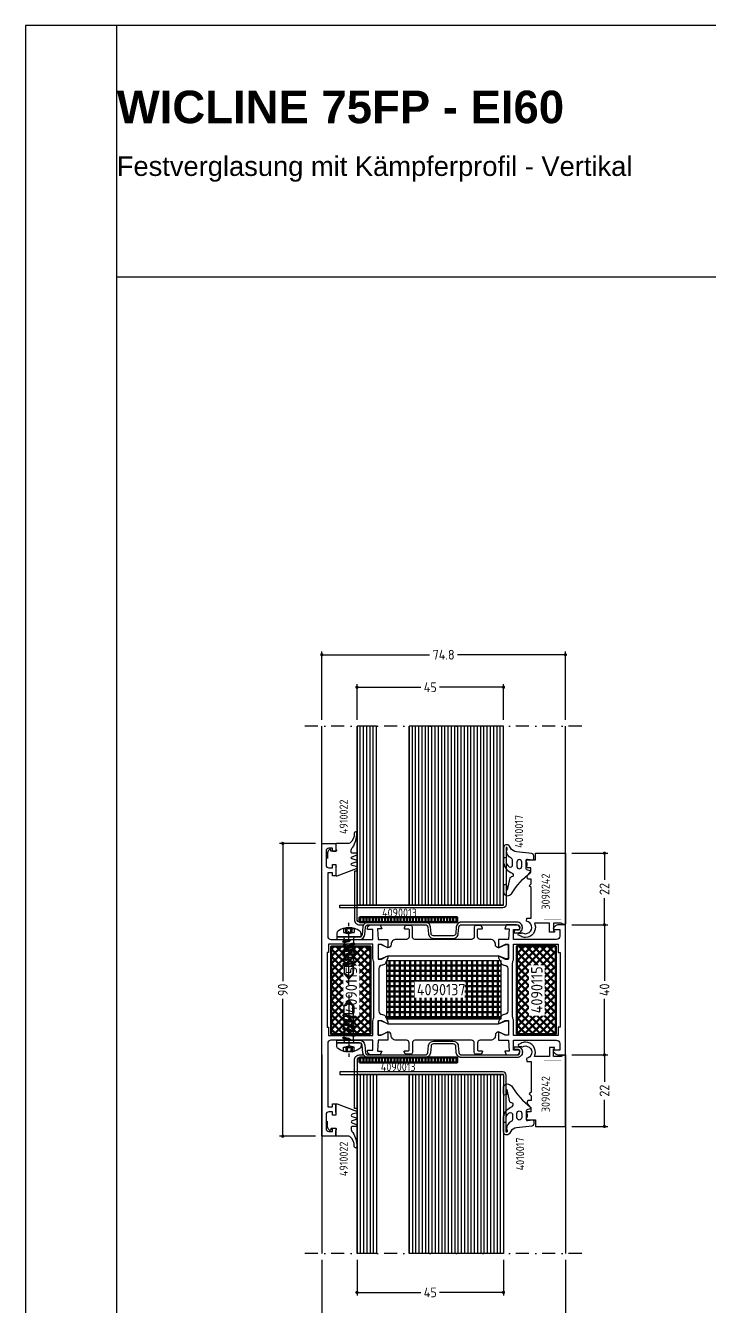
# Model space of a CAD drawing. Header units: millimetres. Extents: x 415 to 4125, y 1522 to 2116.
# Drawn here: x 884.6 to 1094.6, y 1722.2 to 2115.9 of the extents above; entities that cross this region are included whole.
import ezdxf

# ---------------------------------------------------------------- set-up
doc = ezdxf.new("R2010")
doc.units = ezdxf.units.MM
for name, pattern in [('AM_ISO02W050', [7.5, 6, -1.5]), ('AM_ISO08W050', [18, 12, -1.5, 3, -1.5]), ('DASHDOT', [8, 4, -2, 0, -2])]:
    doc.linetypes.add(name, pattern=pattern)
for name, color, linetype in [('04TXT', 2, 'Continuous'), ('AM_1', 2, 'Continuous'), ('AM_3', 6, 'AM_ISO02W050'), ('AM_6', 2, 'Continuous'), ('AM_7', 4, 'AM_ISO08W050'), ('CENTER', 7, 'Continuous'), ('DUENN', 7, 'Continuous'), ('GLAS', 7, 'Continuous'), ('PROFILE', 7, 'Continuous'), ('TEXT', 7, 'Continuous'), ('THICKNESS2', 7, 'Continuous'), ('WBC-GER-ENG', 7, 'Continuous')]:
    doc.layers.add(name, color=color, linetype=linetype)
for name, color, linetype, lineweight in [('AM_5', 3, 'Continuous', 25), ('AM_C', 2, 'Continuous', 50), ('AM_D', 7, 'Continuous', 50), ('Cont3', 70, 'Continuous', 18)]:
    doc.layers.add(name, color=color, linetype=linetype, lineweight=lineweight)
doc.layers.add('BOUND_EXT', color=30, linetype='Continuous', plot=False)
doc.layers.add('BOUND_INT', color=30, linetype='Continuous', plot=False)
doc.styles.add('HBS_DIMTEXTSTYLE', font='isocp.shx')
doc.styles.get("Standard").update_dxf_attribs({"font": 'ISOCP.SHX'})
doc.styles.add('SWISS', font='swiss.ttf')
doc.styles.add('SWISSB', font='swissb.ttf')
doc.dimstyles.new('HBS_Cata_1-1', dxfattribs={"dimtxt": 3, "dimasz": 1, "dimexe": 1, "dimexo": 2, "dimgap": 1, "dimtad": 0, "dimtoh": 1, "dimdec": 1, "dimdsep": 46, "dimtxsty": 'HBS_DIMTEXTSTYLE', "dimblk": 'DOT', "dimcen": 0, "dimclrd": 256, "dimclre": 256, "dimclrt": 2, "dimadec": 0, "dimazin": 2, "dimtp": 0.1, "dimtm": 0.1, "dimtfac": 0.7, "dimtdec": 1, "dimtmove": 0, "dimatfit": 3, "dimldrblk": 'NONE', "dimfxl": 1, "dimlwd": -1, "dimlwe": -1, "dimarcsym": 1})

# ---------------------------------------------------------------- blocks, each defined once
blk = doc.blocks.new('$$_EX')
at = {"layer": 'BOUND_EXT'}
for p, q in [((210, 297), (0, 297)), ((0, 297), (0, 0))]:
    blk.add_line(p, q, dxfattribs=at)
blk = doc.blocks.new('WI1910175_255_255')
at = {"linetype": 'Continuous'}
for points in [[(17.7, 0.221601), (17.7, -6.6, 0.414214), (18.7, -7.6), (18.856087, -7.6, -0.294108), (19.766453, -8.186197), (20.5, -9.8), (20.5, -9.8), (20.5, -10.5), (18.3, -9.5), (17.5, -9.5), (17.5, -13.9), (18.3, -13.9), (20.5, -12.9), (20.5, -15.499999), (17.5, -15.5), (17.279263, -18.8), (18.58563, -18.8), (18.148865, -20), (15.2, -20, -0.414214), (14.2, -19), (14.2, -18.5), (15.9, -18.5), (15.9, -15.5), (3, -15.5, 0.414214), (2, -16.5), (2, -36), (3.5, -36), (3.5, -35), (4.5, -35), (4.5, -38.5), (3.5, -38.5), (3.5, -37.5), (2.3, -37.5, 0.414214), (1.5, -38.3), (1.5, -42.7, 0.414214), (2.3, -43.5), (3.5, -43.5), (3.5, -42.5), (4.5, -42.5), (4.5, -45), (0.2, -45), (0.2, 45), (4.5, 45), (4.5, 42.5), (3.5, 42.5), (3.5, 43.5), (2.3, 43.5, 0.414214), (1.5, 42.7), (1.5, 38.3, 0.414214), (2.3, 37.5), (3.5, 37.5), (3.5, 38.5), (4.5, 38.5), (4.5, 35), (3.5, 35), (3.5, 36), (2, 36), (2, 16.5, 0.414214), (3, 15.5), (15.9, 15.5), (15.9, 18.5), (14.2, 18.5), (14.2, 19, -0.414214), (15.2, 20), (18.148865, 20), (18.58563, 18.8), (17.279263, 18.8), (17.5, 15.5), (20.5, 15.499999), (20.5, 12.9), (18.3, 13.9), (17.5, 13.9), (17.5, 9.5), (18.3, 9.5), (20.5, 10.5), (20.5, 9.8), (19.766453, 8.186197, -0.294108), (18.856087, 7.6), (18.7, 7.6, 0.414214), (17.7, 6.6), (17.7, 0.221601)], [(57.3, -0.17892), (57.3, -6.6, -0.414214), (56.3, -7.6), (56.143913, -7.6, 0.294108), (55.233547, -8.186197), (54.5, -9.8), (54.5, -9.8), (54.5, -10.5), (56.7, -9.5), (57.5, -9.5), (57.5, -13.9), (56.7, -13.9), (54.5, -12.9), (54.5, -15.499999), (57.5, -15.5), (57.720737, -18.8), (56.41437, -18.8), (56.851135, -20), (60, -20, 0.414214), (61, -19), (61, -18.5), (59.1, -18.5), (59.1, -15.5), (72.3, -15.5, -0.414214), (73.3, -16.5), (73.3, -18.5), (71.5, -18.5), (71.287868, -19.012132), (71.689949, -19.414214, 0.198912), (73.104163, -20), (75, -20), (75, 20), (73.104163, 20, 0.198912), (71.689949, 19.414214), (71.287868, 19.012132), (71.5, 18.5), (73.3, 18.5), (73.3, 16.5, -0.414214), (72.3, 15.5), (59.1, 15.5), (59.1, 18.5), (61, 18.5), (61, 19, 0.414214), (60, 20), (56.851135, 20), (56.41437, 18.8), (57.720737, 18.8), (57.5, 15.5), (54.5, 15.499999), (54.5, 12.9), (56.7, 13.9), (57.5, 13.9), (57.5, 9.5), (56.7, 9.5), (54.5, 10.5), (54.5, 9.8), (55.233547, 8.186197, 0.294108), (56.143913, 7.6), (56.3, 7.6, -0.414214), (57.3, 6.6), (57.3, -0.17892)], [(16.2, 0.107167), (16.2, 8.330909, 0.112281), (16.101639, 8.763398, -0.112281), (15.9, 9.65), (15.9, 14), (2.2, 14), (2.2, 14), (2.2, 11.5), (1.8, 11.5), (1.8, -11.5), (2.2, -11.5), (2.2, -14), (15.9, -14), (15.9, -9.65, -0.112281), (16.101639, -8.763398, 0.112281), (16.2, -8.330909), (16.2, 0.107167)], [(58.8, -0.17892), (58.8, 8.330909, -0.112281), (58.898361, 8.763398, 0.112281), (59.1, 9.65), (59.1, 14), (72.8, 14), (72.8, 11.5), (72.8, 11.5), (73.4, 11.5), (73.4, -11.5), (72.8, -11.5), (72.8, -14), (59.1, -14), (59.1, -9.65, 0.112281), (58.898361, -8.763398, -0.112281), (58.8, -8.330909), (58.8, -0.17892)]]:
    blk.add_lwpolyline(points, format="xyb", dxfattribs=at)
at = {"color": 7, "linetype": 'Continuous'}
for points, format in [([(34.34015, 10.5), (54.5, 10.5), (54.5, 10.450216), (56.5, 9.45), (57.5, 9.45), (57.5, 13.95), (56.5, 13.95), (54.5, 12.949784), (54.5, 12.9), (54.5, 12.9, -0.414214), (53.5, 13.9), (53.5, 14, 0.414214), (52, 15.5), (48.8, 15.5, -0.414214), (48, 16.3), (48, 18.5, -0.414214), (48.2, 18.7), (49.3, 18.7, 0.414214), (49.5, 18.9), (49.5, 19, 0.414214), (48.7, 19.8), (47.5, 19.8, 0.414214), (47, 19.3), (47, 16.3, -0.414214), (46.2, 15.5), (28.8, 15.5, -0.414214), (28, 16.3), (28, 19.3, 0.414214), (27.5, 19.8), (26.3, 19.8, 0.414214), (25.5, 19), (25.5, 18.9, 0.414214), (25.7, 18.7), (26.8, 18.7, -0.414214), (27, 18.5), (27, 16.3, -0.414214), (26.2, 15.5), (23, 15.5, 0.414214), (21.5, 14), (21.5, 13.9, -0.414214), (20.5, 12.9), (20.5, 12.949784), (18.5, 13.95), (17.5, 13.95), (17.5, 9.45), (18.5, 9.45), (20.5, 10.450216), (20.5, 10.5), (34.34015, 10.5)], "xyb"), ([(29.7, 13.038269, 0, 0, 0), (29.7, 11.7, 0, 0, -0.414214), (29.2, 11.2, 0, 0, 0), (23.5, 11.2, 0, 0, -0.414214), (23, 11.7, 0, 0, 0), (23, 11.7, 0, 0, 0), (23, 14.3, 0, 0, -0.414214), (23.5, 14.8, 0, 0, 0), (29.2, 14.8, 0, 0, -0.414214), (29.7, 14.3, 0, 0, 0), (29.7, 13.038269, 0.1, 0.1, 0)], "xyseb"), ([(30.4, 13.038269, 0, 0, 0), (30.4, 14.3, 0, 0, -0.414214), (30.9, 14.8, 0, 0, 0), (36.65, 14.8, 0, 0, -0.414214), (37.15, 14.3, 0, 0, 0), (37.15, 13.038269, 0.1, 0.1, 0)], "xyseb"), ([(34.282912, 11.2, 0, 0, 0), (30.9, 11.2, 0, 0, -0.414214), (30.4, 11.7, 0, 0, 0), (30.4, 11.7, 0, 0, 0), (30.4, 13.038269, 0.1, 0.1, 0)], "xyseb"), ([(37.15, 13.038269, 0, 0, 0), (37.15, 11.7, 0, 0, -0.414214), (36.65, 11.2, 0, 0, 0), (34.282912, 11.2, 0.1, 0.1, 0)], "xyseb"), ([(37.85, 13.038269, 0, 0, 0), (37.85, 14.3, 0, 0, -0.414214), (38.35, 14.8, 0, 0, 0), (44.1, 14.8, 0, 0, -0.414214), (44.6, 14.3, 0, 0, 0), (44.6, 12.866617, 0.1, 0.1, 0)], "xyseb"), ([(44.6, 12.866617, 0, 0, 0), (44.6, 11.7, 0, 0, 0), (44.6, 11.7, 0, 0, -0.414214), (44.1, 11.2, 0, 0, 0), (38.35, 11.2, 0, 0, -0.414214), (37.85, 11.7, 0, 0, 0), (37.85, 13.038269, 0.1, 0.1, 0)], "xyseb"), ([(45.3, 12.8094, 0, 0, 0), (45.3, 14.3, 0, 0, -0.414214), (45.8, 14.8, 0, 0, 0), (51.5, 14.8, 0, 0, -0.414214), (52, 14.3, 0, 0, 0), (52, 11.7, 0, 0, -0.414214), (51.5, 11.2, 0, 0, 0), (45.8, 11.2, 0, 0, -0.414214), (45.3, 11.7, 0, 0, 0), (45.3, 11.7, 0, 0, 0), (45.3, 12.8094, 0.1, 0.1, 0)], "xyseb"), ([(33.309872, -10.5), (54.5, -10.5), (54.5, -10.450216), (56.5, -9.45), (57.5, -9.45), (57.5, -13.95), (56.5, -13.95), (54.5, -12.949784), (54.5, -12.9), (54.5, -12.9, 0.414214), (53.5, -13.9), (53.5, -14, -0.414214), (52, -15.5), (48.8, -15.5, 0.414214), (48, -16.3), (48, -18.5, 0.414214), (48.2, -18.7), (49.3, -18.7, -0.414214), (49.5, -18.9), (49.5, -19, -0.414214), (48.7, -19.8), (47.5, -19.8, -0.414214), (47, -19.3), (47, -16.3, 0.414214), (46.2, -15.5), (28.8, -15.5, 0.414214), (28, -16.3), (28, -19.3, -0.414214), (27.5, -19.8), (26.3, -19.8, -0.414214), (25.5, -19), (25.5, -18.9, -0.414214), (25.7, -18.7), (26.8, -18.7, 0.414214), (27, -18.5), (27, -16.3, 0.414214), (26.2, -15.5), (23, -15.5, -0.414214), (21.5, -14), (21.5, -13.9, 0.414214), (20.5, -12.9), (20.5, -12.949784), (18.5, -13.95), (17.5, -13.95), (17.5, -9.45), (18.5, -9.45), (20.5, -10.450216), (20.5, -10.5), (33.309872, -10.5)], "xyb"), ([(29.7, -13.224456, 0, 0, 0), (29.7, -11.7, 0, 0, 0.414214), (29.2, -11.2, 0, 0, 0), (23.5, -11.2, 0, 0, 0.414214), (23, -11.7, 0, 0, 0), (23, -11.7, 0, 0, 0), (23, -14.3, 0, 0, 0.414214), (23.5, -14.8, 0, 0, 0), (29.2, -14.8, 0, 0, 0.414214), (29.7, -14.3, 0, 0, 0), (29.7, -13.224456, 0.1, 0.1, 0)], "xyseb"), ([(33.596061, -11.2, 0, 0, 0), (30.9, -11.2, 0, 0, 0.414214), (30.4, -11.7, 0, 0, 0), (30.4, -11.7, 0, 0, 0), (30.4, -13.110022, 0.1, 0.1, 0)], "xyseb"), ([(37.15, -13.224456, 0, 0, 0), (37.15, -11.7, 0, 0, 0.414214), (36.65, -11.2, 0, 0, 0), (33.596061, -11.2, 0.1, 0.1, 0)], "xyseb"), ([(44.6, -13.052804, 0, 0, 0), (44.6, -11.7, 0, 0, 0), (44.6, -11.7, 0, 0, 0.414214), (44.1, -11.2, 0, 0, 0), (38.35, -11.2, 0, 0, 0.414214), (37.85, -11.7, 0, 0, 0), (37.85, -13.110022, 0.1, 0.1, 0)], "xyseb"), ([(45.3, -13.052804, 0, 0, 0), (45.3, -14.3, 0, 0, 0.414214), (45.8, -14.8, 0, 0, 0), (51.5, -14.8, 0, 0, 0.414214), (52, -14.3, 0, 0, 0), (52, -11.7, 0, 0, 0.414214), (51.5, -11.2, 0, 0, 0), (45.8, -11.2, 0, 0, 0.414214), (45.3, -11.7, 0, 0, 0), (45.3, -11.7, 0, 0, 0), (45.3, -13.052804, 0.1, 0.1, 0)], "xyseb"), ([(30.4, -13.110022, 0, 0, 0), (30.4, -14.3, 0, 0, 0.414214), (30.9, -14.8, 0, 0, 0), (36.65, -14.8, 0, 0, 0.414214), (37.15, -14.3, 0, 0, 0), (37.15, -13.224456, 0.1, 0.1, 0)], "xyseb"), ([(37.85, -13.110022, 0, 0, 0), (37.85, -14.3, 0, 0, 0.414214), (38.35, -14.8, 0, 0, 0), (44.1, -14.8, 0, 0, 0.414214), (44.6, -14.3, 0, 0, 0), (44.6, -13.052804, 0.1, 0.1, 0)], "xyseb")]:
    blk.add_lwpolyline(points, format=format, dxfattribs=at)
blk = doc.blocks.new('4090115x')
at = {"layer": 'AM_C'}
h = blk.add_hatch(dxfattribs=at)
h.set_pattern_fill('ANSI37', color=256, scale=0.5)
h.set_pattern_definition([(45, (1908.0058, 619.6753), (-1.12253, 1.12253), []), (135, (1908.0058, 619.6753), (-1.12253, -1.12253), [])])
h.paths.add_polyline_path([(1941.96, 636.34), (1941.96, 663.34), (1929.96, 663.34), (1929.96, 636.34)])
at = {"layer": 'AM_D', "color": 2}
blk.add_lwpolyline([(1941.96, 636.34), (1941.96, 663.34), (1929.96, 663.34), (1929.96, 636.34), (1941.96, 636.34)], close=True, dxfattribs=at)
at = {"layer": '04TXT', "insert": (1934.34, 642.74), "char_height": 3.5, "attachment_point": 1, "rotation": 90, "bg_fill": 3, "box_fill_scale": 1.2, "bg_fill_color": 256, "bg_fill_transparency": 0}
blk.add_mtext_dynamic_manual_height_columns('{\\C7;4090115}', width=13.9994, gutter_width=12.5, heights=[3.4], dxfattribs=at)
blk = doc.blocks.new('4090137_custom_wos')
blk.add_lwpolyline([(35.7, 9), (35.7, -9), (0.7, -9), (0.7, 9), (35.7, 9)], close=True)
blk = doc.blocks.new('4090137x')
at = {"layer": 'AM_C'}
h = blk.add_hatch(dxfattribs=at)
h.set_pattern_fill('NET', color=1, scale=0.5)
h.set_pattern_definition([(0, (-121.9446, -27.6104), (0, 1.5875), []), (90, (-121.9446, -27.6104), (-1.5875, 1e-16), [])])
h.paths.add_polyline_path([(1992.76, 607.79), (1992.76, 642.79), (1974.76, 642.79), (1974.76, 607.79)])
at = {"layer": 'AM_1', "rotation": 90}
blk.add_blockref('4090137_custom_wos', (1983.76, 607.09), dxfattribs=at)
at = {"layer": '04TXT', "insert": (1981.95, 617.02), "char_height": 3.5, "attachment_point": 1, "rotation": 90, "bg_fill": 3, "box_fill_scale": 1.2, "bg_fill_color": 256, "bg_fill_transparency": 0}
blk.add_mtext_dynamic_manual_height_columns('{\\C7;4090137}', width=13.9994, gutter_width=12.5, heights=[3.4], dxfattribs=at)
blk = doc.blocks.new('WI4910022')
at = {"linetype": 'Continuous'}
for points, format in [([(0, -7.384542), (0, -9.699781, 0.537715), (0.418, -9.975781), (6.318, -7.675781, 0.71283), (6.278, -7.109781), (4.977, -6.761781, -0.767327), (4.977, -6.037781), (6.278, -5.689781, 0.767327), (6.278, -5.109781), (4.961, -4.756781, -0.767327), (4.961, -4.075781), (6.278, -3.589781, 0.876976), (6.2, -2.999781), (5, -2.999781, -0.414214), (4.7, -2.699781), (4.7, -2.479781, -0.288751), (5.2, -1.180781, 0.150709), (6.444974, 3.166565, 1.016945), (5.644974, 3.153565, -0.221064), (4.326972, 0.049094, -0.039181), (3.703, 0.000219), (0.3, 0.000219, 0.414214), (0, -0.299781), (0, -1.615021), (0.187939, -2.131377, -0.520567), (0, -2.399781), (-1.33218, -2.399781, -0.36397), (-1.529142, -2.234511), (-1.576655, -1.965052, 0.594937), (-1.910016, -1.853511), (-2.122998, -2.052119, 0.208), (-2.6, -3.14915), (-2.6, -4.591673)], "xyb"), ([(-1.601403, -4.553482, 0, 0, 0.215574), (-1.909647, -3.76437, 0, 0, -0.717695), (-1.663439, -3.252018, 0, 0, 0), (-0.226878, -3.428405, 0, 0, -0.378866), (0.3, -4.023933, 0, 0, 0), (0.3, -4.97563, 0, 0, 0), (0.3, -4.97563, 0, 0, -0.378866), (-0.226878, -5.571158, 0, 0, 0), (-1.663439, -5.747545, 0, 0, -0.717695), (-1.909647, -5.235193, 0, 0, 0.188379), (-1.601403, -4.553482, 0.1, 0.1, 0)], "xyseb"), ([(2.565643, -4.199781, 0, 0, 0), (2.300038, -4.199781, 0, 0, -0.414214), (1.700038, -3.599781, 0, 0, 0), (1.700038, -2.399781, 0, 0, -0.414214), (2.300038, -1.799781, 0, 0, 0), (2.800038, -1.799781, 0, 0, -0.414214), (3.400038, -2.399781, 0, 0, 0), (3.400038, -3.599781, 0, 0, -0.414214), (2.800038, -4.199781, 0, 0, 0), (2.565643, -4.199781, 0.1, 0.1, 0)], "xyseb"), ([(-2.6, -4.591673, 0, 0, 0), (-2.6, -5.850413, 0, 0, 0.208), (-2.122998, -6.947444, 0, 0, 0), (-1.910016, -7.146052, 0, 0, 0.594937), (-1.576655, -7.034511, 0, 0, 0), (-1.529142, -6.765052, 0, 0, -0.36397), (-1.33218, -6.599781, 0, 0, 0), (0, -6.599781, 0, 0, -0.520567), (0.187939, -6.868186, 0, 0, 0), (0.108146, -7.087413, 0.1, 0.1, 0)], "xyseb"), ([(1.300038, -6.990217, 0, 0, 0), (1.300038, -6.299781, 0, 0, -0.414214), (1.800038, -5.799781, 0, 0, 0), (2.416841, -5.799781, 0.1, 0.1, 0)], "xyseb"), ([(2.416841, -5.799781, 0, 0, 0), (2.900038, -5.799781, 0, 0, -0.414214), (3.400038, -6.299781, 0, 0, 0), (3.400038, -6.734514, 0, 0, -0.30908), (2.763268, -7.666214, 0, 0, 0), (1.981653, -7.970932, 0, 0, -0.527791), (1.300038, -7.505083, 0, 0, 0), (1.300038, -6.990217, 0.1, 0.1, 0)], "xyseb")]:
    blk.add_lwpolyline(points, format=format, dxfattribs=at)
blk.add_lwpolyline([(0.108146, -7.087413), (0, -7.384543)], dxfattribs=at)
blk = doc.blocks.new('4080436_custom_wos')
blk.add_lwpolyline([(-26.97, 0.4, 0.004374), (-27, 0.42, 0.009393), (-27.04, 0.45, 0.008732), (-27.08, 0.48, 0.006678), (-27.11, 0.5, 0.005796), (-27.14, 0.53, 0.003775), (-27.17, 0.54, 0.00446), (-27.21, 0.56, 0.004745), (-27.24, 0.58, 0.004746), (-27.27, 0.6, 0.005446), (-27.31, 0.62, 0.006611), (-27.35, 0.64, 0.007175), (-27.39, 0.66, 0.007951), (-27.43, 0.68, 0.006443), (-27.47, 0.7, 0.006656), (-27.51, 0.71, 0.007901), (-27.55, 0.72, 0.007046), (-27.58, 0.73, 0.005573), (-27.62, 0.74, 0.006095), (-27.65, 0.75, 0.006961), (-27.7, 0.76, 0.006263), (-27.73, 0.77, 0.005895), (-27.77, 0.78, 0.004888), (-27.81, 0.78, 0.004858), (-27.85, 0.79, 0.005749), (-27.88, 0.79, 0.006349), (-27.92, 0.8, 0.006609), (-27.96, 0.8, 0.006539), (-28, 0.8, 0.006195), (-28.04, 0.8), (-48.2, 0.8, -0.414214), (-49, 1.6), (-49, 16.5), (-49.8, 16.5), (-49.8, 1.6, 0.414214), (-48.2, 0), (-46.99, 0, 0.109506), (-47.19, -0.66), (-47.4, -2.97, -0.388866), (-48.19, -3.7), (-55.2, -3.7), (-55.2, -4.5), (-48.19, -4.5, 0.388866), (-46.6, -3.04), (-46.4, -0.73, -0.388866), (-45.6, 0), (-28.04, 0, -0.031191), (-27.94, -0.01, -0.032117), (-27.84, -0.03, -0.034113), (-27.74, -0.06, -0.033448), (-27.64, -0.11, -0.033036), (-27.55, -0.17, -0.034054), (-27.47, -0.24, -0.033669), (-27.4, -0.32, -0.0353), (-27.34, -0.41, -0.035248), (-27.29, -0.51, -0.034082), (-27.26, -0.62, -0.035248), (-27.24, -0.73), (-27.06, -2.74, 0.009909), (-27.06, -2.8, 0.007889), (-27.05, -2.86, 0.008695), (-27.04, -2.91, 0.00948), (-27.03, -2.97, 0.009796), (-27.01, -3.03, 0.009634), (-27, -3.08, 0.009059), (-26.97, -3.14, 0.316051), (-25.47, -4.2), (-19.48, -4.2, 0.316051), (-17.98, -3.14, 0.010145), (-17.96, -3.08, 0.008062), (-17.94, -3.03, 0.008782), (-17.92, -2.97, 0.009483), (-17.91, -2.92, 0.009718), (-17.9, -2.86, 0.009471), (-17.89, -2.8, 0.008803), (-17.89, -2.74), (-17.71, -0.73, -0.025271), (-17.7, -0.65, -0.025635), (-17.68, -0.57, -0.025685), (-17.65, -0.49, -0.025804), (-17.62, -0.42, -0.025802), (-17.57, -0.35, -0.024503), (-17.53, -0.29, -0.024568), (-17.47, -0.23, -0.024904), (-17.41, -0.18, -0.025509), (-17.35, -0.13, -0.025192), (-17.28, -0.09, -0.046587), (-17.13, -0.03, -0.024117), (-17.06, -0.01, -0.023804), (-16.99, 0, -0.023114), (-16.91, 0), (0.2, 0, -0.414214), (1, -0.8), (1, -0.9, -0.414214), (0.2, -1.7), (-0.7, -1.7), (-0.7, -2.5), (0.2, -2.5, 0.414214), (1.8, -0.9), (1.8, -0.8, 0.414214), (0.2, 0.8), (-16.91, 0.8, 0.006823), (-16.95, 0.8, 0.006631), (-16.99, 0.8, 0.006434), (-17.04, 0.8, 0.006371), (-17.08, 0.79, 0.006494), (-17.12, 0.79, 0.006197), (-17.16, 0.78, 0.006224), (-17.2, 0.77, 0.00638), (-17.24, 0.77, 0.006071), (-17.28, 0.76, 0.005434), (-17.32, 0.75, 0.005653), (-17.36, 0.74, 0.007587), (-17.4, 0.72, 0.009381), (-17.44, 0.71, 0.008193), (-17.49, 0.69, 0.00629), (-17.53, 0.68, 0.006974), (-17.57, 0.66, 0.005712), (-17.61, 0.64, 0.00638), (-17.65, 0.62, 0.005872), (-17.68, 0.6, 0.006229), (-17.72, 0.58, 0.00628), (-17.76, 0.55, 0.007), (-17.8, 0.53, 0.00673), (-17.84, 0.5, 0.005989), (-17.87, 0.48, 0.008282), (-17.91, 0.45, 0.009345), (-17.94, 0.42, 0.006288), (-17.98, 0.4, 0.191525), (-18.51, -0.66), (-18.68, -2.67, -0.388765), (-19.48, -3.4), (-25.47, -3.4, -0.388765), (-26.27, -2.67), (-26.44, -0.66, 0.191525), (-26.97, 0.4)], format="xyb", close=True)
blk.add_arc((-45.6, -0.8), 1.6, 90, 150)
blk = doc.blocks.new('WS4070448')
for p, q in [((45.28, 178.42), (45.28, 176.06)), ((45.28, 178.42), (48.18, 178.42)), ((48.18, 176.06), (48.18, 178.42)), ((45.28, 176.06), (46.73, 174.42)), ((46.73, 174.42), (48.18, 176.06))]:
    blk.add_line(p, q)
blk.add_lwpolyline([(50.05, 189.18, 0.314856), (43.41, 189.18, 0.244912), (42.98, 188.36), (42.98, 187.42), (50.48, 187.42), (50.48, 188.36, 0.244912), (50.05, 189.18, 0.138291)], format="xyb")
for points in [[(44.78, 185.92), (45.28, 185.63), (46.73, 185.98), (47.23, 186.35), (46.73, 186.55), (45.28, 186.21)], [(44.78, 184.52), (45.28, 184.23), (48.18, 184.92), (48.68, 185.21), (48.18, 185.5), (45.28, 184.81)], [(44.78, 183.12), (45.28, 182.83), (48.18, 183.52), (48.68, 183.81), (48.18, 184.1), (45.28, 183.41)], [(44.78, 181.72), (45.28, 181.43), (48.18, 182.12), (48.68, 182.41), (48.18, 182.7), (45.28, 182.01)], [(44.78, 180.32), (45.28, 180.03), (48.18, 180.72), (48.68, 181.01), (48.18, 181.3), (45.28, 180.61)], [(44.78, 178.92), (45.28, 178.63), (48.18, 179.32), (48.68, 179.61), (48.18, 179.9), (45.28, 179.21)]]:
    blk.add_lwpolyline(points, close=True)
for points in [[(44.78, 185.92), (47.23, 186.35)], [(44.78, 184.52), (48.68, 185.21)], [(45.28, 186.92), (45.28, 186.21)], [(45.28, 185.63), (45.28, 185.21)], [(45.28, 185.63), (45.28, 184.81)], [(45.28, 185.63), (45.28, 184.81)], [(48.18, 186.92), (48.18, 185.5)], [(44.78, 183.12), (48.68, 183.81)], [(44.78, 181.72), (48.68, 182.41)], [(45.28, 184.23), (45.28, 183.41)], [(45.28, 182.83), (45.28, 182.01)], [(45.28, 181.43), (45.28, 180.61)], [(48.18, 184.92), (48.18, 184.1)], [(48.18, 183.52), (48.18, 182.7)], [(48.18, 182.12), (48.18, 181.3)], [(44.78, 180.32), (48.68, 181.01)], [(44.78, 178.92), (48.68, 179.61)], [(45.28, 180.03), (45.28, 179.21)], [(45.28, 178.63), (45.28, 178.42)], [(45.28, 177.23), (45.28, 176.41)], [(47.93, 178.42), (47.93, 176.17), (46.76, 174.78)], [(48.18, 180.72), (48.18, 179.9)], [(48.18, 179.32), (48.18, 178.42)], [(48.18, 177.92), (48.18, 177.1)]]:
    blk.add_lwpolyline(points)
for centre, radius, start, end in [((44.78, 186.92), 0.5, 0, 90), ((48.68, 186.92), 0.5, 90, 180), ((45.27, 174.59), 1.47, 353.4244, 89.6688)]:
    blk.add_arc(centre, radius, start, end)
at = {"layer": 'AM_3'}
for p, q in [((45.76, 188.75), (45.76, 190.14)), ((46.17, 188.75), (46.17, 190.03)), ((47.29, 188.75), (47.29, 190.03)), ((47.7, 188.75), (47.7, 190.14))]:
    blk.add_line(p, q, dxfattribs=at)
for points in [[(45.08, 189.98), (45.08, 188.75)], [(48.38, 189.98), (48.38, 188.75)], [(45.08, 188.75), (46.73, 188.31)], [(48.38, 188.75), (46.73, 188.31)]]:
    blk.add_lwpolyline(points, dxfattribs=at)
for centre, radius, start, end in [((45.14, 191.26), 1.28, 267.2848, 298.8872), ((46.73, 192.91), 2.94, 250.6988, 289.3012), ((48.32, 191.26), 1.28, 241.1128, 272.7152), ((45.42, 189.91), 1.21, 253.6643, 286.3357), ((46.73, 198.84), 10.13, 264.4948, 275.5052), ((48.04, 189.91), 1.21, 253.6643, 286.3357)]:
    blk.add_arc(centre, radius, start, end, dxfattribs=at)
at = {"layer": 'AM_7'}
blk.add_line((46.71, 172.66), (46.73, 191.72), dxfattribs=at)
blk = doc.blocks.new('4080257_custom_wos')
blk.add_lwpolyline([(0.8, 0.2, -0.414214), (-0.2, -0.8), (-50.3, -0.8), (-50.3, 0), (-0.2, 0, 0.414214), (0, 0.2), (0, 14.7), (0.8, 14.7), (0.8, 0.2)], format="xyb", close=True)
blk = doc.blocks.new('30x1.5')
at = {"layer": 'AM_C'}
h = blk.add_hatch(dxfattribs=at)
h.set_pattern_fill('LINE', color=256, scale=0.3, angle=90)
h.set_pattern_definition([(90, (2674.2662, 640.5052), (-0.9525, 6e-17), [])])
h.paths.add_polyline_path([(2684.27, 641.71), (2684.27, 640.21), (2714.27, 640.21), (2714.27, 641.71)])
blk.add_lwpolyline([(2684.27, 641.71), (2684.27, 640.21), (2714.27, 640.21), (2714.27, 641.71)], close=True, dxfattribs=at)
blk = doc.blocks.new('WI3090242_255_255')
at = {"linetype": 'Continuous'}
for points, format in [([(-6.580485, 0.5), (-9.456587, 0.5), (-9.337115, 0.111765, -0.504614), (-12.300001, -3.9, -0.120349), (-13.668323, -3.507256, 0.072063), (-14.468774, -3.192011), (-14.4, -2.6), (-13.495213, -2.6), (-13.334818, -2.458545), (-13.212628, -2.523256, 1.162392), (-11.937065, 1.115927), (-11.854068, 2), (-10.5, 2), (-10.5, 11.417157), (-11.082843, 12), (-10.5, 12.582843), (-10.5, 14), (-11.5, 14), (-11.883022, 14.821394), (-10.6, 16.35044), (-10.6, 17.5), (-11.7, 17.5), (-11.933518, 17.988332, 0.339409), (-11.903971, 19.205369, -0.613429), (-11.5, 20)], "xyb"), ([(-11.5, 20), (-9.2, 20), (-9.2, 22), (0, 22), (0, 0.3), (-0.45, 0.040192), (-1.24641, 0.5), (-3.7, 0.5), (-3.7, -1.9), (-3.5, -1.9, -1), (-3.5, -2.3), (-4.9, -2.3), (-4.9, 0.5), (-6.580485, 0.5)], "xyb"), ([(-6.580485, 1.7, 0.1, 0.1, 0), (-1.2, 1.7, 0, 0, 0), (-1.2, 20.8, 0, 0, 0), (-8, 20.8, 0, 0, 0), (-8, 19.1, 0, 0, 0), (-8, 19.1, 0, 0, -0.414214), (-8.3, 18.8, 0, 0, 0), (-9.5, 18.8, 0, 0, 0), (-9.5, 1.7, 0, 0, 0), (-6.580485, 1.7, 0.1, 0.1, 0)], "xyseb")]:
    blk.add_lwpolyline(points, format=format, dxfattribs=at)
blk = doc.blocks.new('WI4010017_252_252')
at = {"linetype": 'Continuous'}
for points in [[(-3.47175, 2.422849, -0.240056), (-5.376381, 3.657427), (-5.644, 4.12, 0.767327), (-7.51, 3.62), (-7.51, -0.349, 0.286745), (-5.263, -3.944), (-4.861, -4.14, -0.149451), (-4.733, -4.259), (-4.577, -4.53, -0.57735), (-5.01, -5.28), (-5.132603, -5.28), (-5.173206, -5.305874, 0.158399), (-5.556307, -5.595998), (-6.371855, -9.276574, -0.113567), (-6.429677, -9.398061, -0.190093), (-6.510385, -9.193232), (-6.51, -8.11996, 1), (-7.51, -8.119601), (-7.51074, -10.181154, 0.009709), (-7.51, -10.219981, 0.587918), (-5.076012, -10.468668, -0.091591), (0.808851, -3.934984, 0.553622), (0.702606, -3.437713), (-0.302606, -3.071846, -0.315299), (-0.5, -2.789938), (-0.5, -0.1, -0.449698), (-0.164202, 0.197856), (1.464202, 0.002144, 0.449698), (1.8, 0.3), (1.8, 1.1565, 0.354573), (1.165065, 1.939286), (-3.47175, 2.422849)], [(-4.715, -0.285, 0.292811), (-5.171, 0.444, -0.290987), (-6.61, 2.708), (-6.61, 2.92), (-6.51, 2.92, 0.414214), (-6.41, 3.02), (-6.41, 3.62, 0.414214), (-6.51, 3.72), (-6.61, 3.72, 0.414214), (-6.71, 3.62), (-6.71, -0.483, 0.244698), (-5.857, -2.121), (-5.812, -2.153, 0.673804), (-4.723, -1.448), (-4.715, -0.285)], [(-1.91, -0.73, 1), (-3.41, -0.73), (-3.41, -2.03, 1), (-1.91, -2.03), (-1.91, -0.73)]]:
    blk.add_lwpolyline(points, format="xyb", close=True, dxfattribs=at)
blk = doc.blocks.new('_Dot')
at = {"color": 0, "linetype": 'ByBlock', "lineweight": -2}
blk.add_line((-0.5, 0), (-1, 0), dxfattribs=at)
at = {"color": 0, "linetype": 'ByBlock', "const_width": 0.5}
blk.add_lwpolyline([(-0.25, 0, 1), (0.25, 0, 1)], format="xyb", close=True, dxfattribs=at)
blk = doc.blocks.new('*D215')
at = {"layer": 'AM_5', "transparency": 16777216}
for p, q in [((986.39, 1902.49), (986.39, 1913.49)), ((1031.39, 1902.49), (1031.39, 1913.49)), ((987.39, 1912.49), (1006.03, 1912.49)), ((1030.39, 1912.49), (1011.75, 1912.49))]:
    blk.add_line(p, q, dxfattribs=at)
at = {"layer": 'Defpoints', "color": 0, "transparency": 16777216}
for p in [(986.39, 1912.49), (986.39, 1900.49), (1031.39, 1900.49)]:
    blk.add_point(p, dxfattribs=at)
at = {"layer": 'AM_5', "transparency": 16777216, "rotation": 180}
blk.add_blockref('_Dot', (986.39, 1912.49), dxfattribs=at)
at = {"layer": 'AM_5', "transparency": 16777216}
blk.add_blockref('_Dot', (1031.39, 1912.49), dxfattribs=at)
at = {"layer": 'AM_5', "color": 2, "transparency": 16777216, "insert": (1008.89, 1912.49), "char_height": 3, "attachment_point": 5, "style": 'HBS_DIMTEXTSTYLE'}
blk.add_mtext('45', dxfattribs=at)
blk = doc.blocks.new('_None')
blk = doc.blocks.new('*D216')
at = {"layer": 'AM_5', "transparency": 16777216}
for p, q in [((975.59, 1902.49), (975.59, 1923.49)), ((976.59, 1922.49), (1008.69, 1922.49)), ((1049.39, 1922.49), (1017.29, 1922.49)), ((1050.39, 1902.49), (1050.39, 1923.49))]:
    blk.add_line(p, q, dxfattribs=at)
at = {"layer": 'Defpoints', "color": 0, "transparency": 16777216}
for p in [(975.59, 1922.49), (975.59, 1900.49), (1050.39, 1900.49)]:
    blk.add_point(p, dxfattribs=at)
at = {"layer": 'AM_5', "transparency": 16777216, "rotation": 180}
blk.add_blockref('_Dot', (975.59, 1922.49), dxfattribs=at)
at = {"layer": 'AM_5', "transparency": 16777216}
blk.add_blockref('_Dot', (1050.39, 1922.49), dxfattribs=at)
at = {"layer": 'AM_5', "color": 2, "transparency": 16777216, "insert": (1012.99, 1922.49), "char_height": 3, "attachment_point": 5, "style": 'HBS_DIMTEXTSTYLE'}
blk.add_mtext('74.8', dxfattribs=at)
blk = doc.blocks.new('*D217')
at = {"layer": 'AM_5', "transparency": 16777216}
for p, q in [((986.39, 1736.49), (986.39, 1725.49)), ((1031.39, 1736.49), (1031.39, 1725.49)), ((987.39, 1726.49), (1006.03, 1726.49)), ((1030.39, 1726.49), (1011.75, 1726.49))]:
    blk.add_line(p, q, dxfattribs=at)
at = {"layer": 'Defpoints', "color": 0, "transparency": 16777216}
for p in [(986.39, 1738.49), (1031.39, 1738.49), (986.39, 1726.49)]:
    blk.add_point(p, dxfattribs=at)
at = {"layer": 'AM_5', "transparency": 16777216, "rotation": 180}
blk.add_blockref('_Dot', (986.39, 1726.49), dxfattribs=at)
at = {"layer": 'AM_5', "transparency": 16777216}
blk.add_blockref('_Dot', (1031.39, 1726.49), dxfattribs=at)
at = {"layer": 'AM_5', "color": 2, "transparency": 16777216, "insert": (1008.89, 1726.49), "char_height": 3, "attachment_point": 5, "style": 'HBS_DIMTEXTSTYLE'}
blk.add_mtext('45', dxfattribs=at)
blk = doc.blocks.new('*D218')
at = {"layer": 'AM_5', "transparency": 16777216}
for p, q in [((975.59, 1736.49), (975.59, 1715.49)), ((1050.39, 1736.49), (1050.39, 1715.49)), ((976.59, 1716.49), (1008.69, 1716.49)), ((1049.39, 1716.49), (1017.29, 1716.49))]:
    blk.add_line(p, q, dxfattribs=at)
at = {"layer": 'Defpoints', "color": 0, "transparency": 16777216}
for p in [(975.59, 1738.49), (1050.39, 1738.49), (975.59, 1716.49)]:
    blk.add_point(p, dxfattribs=at)
at = {"layer": 'AM_5', "transparency": 16777216, "rotation": 180}
blk.add_blockref('_Dot', (975.59, 1716.49), dxfattribs=at)
at = {"layer": 'AM_5', "transparency": 16777216}
blk.add_blockref('_Dot', (1050.39, 1716.49), dxfattribs=at)
at = {"layer": 'AM_5', "color": 2, "transparency": 16777216, "insert": (1012.99, 1716.49), "char_height": 3, "attachment_point": 5, "style": 'HBS_DIMTEXTSTYLE'}
blk.add_mtext('74.8', dxfattribs=at)
blk = doc.blocks.new('*D219')
at = {"layer": 'AM_5', "transparency": 16777216}
for p, q in [((973.59, 1864.49), (962.59, 1864.49)), ((963.59, 1863.49), (963.59, 1822.2)), ((963.59, 1775.49), (963.59, 1816.77)), ((973.59, 1774.49), (962.59, 1774.49))]:
    blk.add_line(p, q, dxfattribs=at)
at = {"layer": 'Defpoints', "color": 0, "transparency": 16777216}
for p in [(975.59, 1864.49), (963.59, 1774.49), (975.59, 1774.49)]:
    blk.add_point(p, dxfattribs=at)
at = {"layer": 'AM_5', "transparency": 16777216}
for p, rotation in [((963.59, 1864.49), 90), ((963.59, 1774.49), 270)]:
    blk.add_blockref('_Dot', p, dxfattribs=dict(at, rotation=rotation))
at = {"layer": 'AM_5', "color": 2, "transparency": 16777216, "insert": (963.59, 1819.49), "char_height": 3, "attachment_point": 5, "rotation": 90, "style": 'HBS_DIMTEXTSTYLE'}
blk.add_mtext('90', dxfattribs=at)
blk = doc.blocks.new('*D220')
at = {"layer": 'AM_5', "transparency": 16777216}
for p, q in [((1052.39, 1861.49), (1063.39, 1861.49)), ((1062.39, 1860.49), (1062.39, 1853.26)), ((1062.39, 1840.49), (1062.39, 1847.71)), ((1052.39, 1839.49), (1063.39, 1839.49))]:
    blk.add_line(p, q, dxfattribs=at)
at = {"layer": 'Defpoints', "color": 0, "transparency": 16777216}
for p in [(1050.39, 1861.49), (1050.39, 1839.49), (1062.39, 1839.49)]:
    blk.add_point(p, dxfattribs=at)
at = {"layer": 'AM_5', "transparency": 16777216}
for p, rotation in [((1062.39, 1861.49), 90), ((1062.39, 1839.49), 270)]:
    blk.add_blockref('_Dot', p, dxfattribs=dict(at, rotation=rotation))
at = {"layer": 'AM_5', "color": 2, "transparency": 16777216, "insert": (1062.39, 1850.49), "char_height": 3, "attachment_point": 5, "rotation": 90, "style": 'HBS_DIMTEXTSTYLE'}
blk.add_mtext('22', dxfattribs=at)
blk = doc.blocks.new('*D221')
at = {"layer": 'AM_5', "transparency": 16777216}
for p, q in [((1052.39, 1839.49), (1063.39, 1839.49)), ((1062.39, 1838.49), (1062.39, 1822.29)), ((1062.39, 1800.49), (1062.39, 1816.68)), ((1052.39, 1799.49), (1063.39, 1799.49))]:
    blk.add_line(p, q, dxfattribs=at)
at = {"layer": 'Defpoints', "color": 0, "transparency": 16777216}
for p in [(1050.39, 1839.49), (1050.39, 1799.49), (1062.39, 1799.49)]:
    blk.add_point(p, dxfattribs=at)
at = {"layer": 'AM_5', "transparency": 16777216}
for p, rotation in [((1062.39, 1839.49), 90), ((1062.39, 1799.49), 270)]:
    blk.add_blockref('_Dot', p, dxfattribs=dict(at, rotation=rotation))
at = {"layer": 'AM_5', "color": 2, "transparency": 16777216, "insert": (1062.39, 1819.49), "char_height": 3, "attachment_point": 5, "rotation": 90, "style": 'HBS_DIMTEXTSTYLE'}
blk.add_mtext('40', dxfattribs=at)
blk = doc.blocks.new('*D222')
at = {"layer": 'AM_5', "transparency": 16777216}
for p, q in [((1052.39, 1799.49), (1063.39, 1799.49)), ((1062.39, 1798.49), (1062.39, 1791.26)), ((1062.39, 1778.49), (1062.39, 1785.71)), ((1052.39, 1777.49), (1063.39, 1777.49))]:
    blk.add_line(p, q, dxfattribs=at)
at = {"layer": 'Defpoints', "color": 0, "transparency": 16777216}
for p in [(1050.39, 1799.49), (1050.39, 1777.49), (1062.39, 1777.49)]:
    blk.add_point(p, dxfattribs=at)
at = {"layer": 'AM_5', "transparency": 16777216}
for p, rotation in [((1062.39, 1799.49), 90), ((1062.39, 1777.49), 270)]:
    blk.add_blockref('_Dot', p, dxfattribs=dict(at, rotation=rotation))
at = {"layer": 'AM_5', "color": 2, "transparency": 16777216, "insert": (1062.39, 1788.49), "char_height": 3, "attachment_point": 5, "rotation": 90, "style": 'HBS_DIMTEXTSTYLE'}
blk.add_mtext('22', dxfattribs=at)

msp = doc.modelspace()

# ---------------------------------------------------------------- linework, layer by layer
at = {"layer": 'BOUND_EXT'}
msp.add_line((912.612, 1521.86), (912.612, 2115.86), dxfattribs=at)
at = {"layer": 'BOUND_INT'}
msp.add_line((912.612, 2038.66), (1276.612, 2038.66), dxfattribs=at)
at = {"layer": 'CENTER', "linetype": 'DASHDOT'}
for p, q in [((1055.392, 1900.486), (970.392, 1900.486)), ((1055.392, 1738.486), (970.392, 1738.486))]:
    msp.add_line(p, q, dxfattribs=at)
at = {"layer": 'GLAS'}
for p, q in [((986.392, 1845.486), (986.392, 1900.486)), ((987.392, 1845.486), (987.392, 1900.486)), ((988.392, 1845.486), (988.392, 1900.486)), ((989.392, 1845.486), (989.392, 1900.486)), ((990.392, 1845.486), (990.392, 1900.486)), ((991.392, 1845.486), (991.392, 1900.486)), ((992.392, 1845.486), (992.392, 1900.486)), ((1002.392, 1845.486), (1002.392, 1900.486)), ((1003.392, 1845.486), (1003.392, 1900.486)), ((1004.392, 1845.486), (1004.392, 1900.486)), ((1005.392, 1845.486), (1005.392, 1900.486)), ((1006.392, 1845.486), (1006.392, 1900.486)), ((1007.392, 1845.486), (1007.392, 1900.486)), ((1008.392, 1845.486), (1008.392, 1900.486)), ((1009.392, 1845.486), (1009.392, 1900.486)), ((1010.392, 1845.486), (1010.392, 1900.486)), ((1011.392, 1845.486), (1011.392, 1900.486)), ((1012.392, 1845.486), (1012.392, 1900.486)), ((1013.392, 1845.486), (1013.392, 1900.486)), ((1014.392, 1845.486), (1014.392, 1900.486)), ((1015.392, 1845.486), (1015.392, 1900.486)), ((1016.392, 1845.486), (1016.392, 1900.486)), ((1017.392, 1845.486), (1017.392, 1900.486)), ((1018.392, 1845.486), (1018.392, 1900.486)), ((1019.392, 1845.486), (1019.392, 1900.486)), ((1020.392, 1845.486), (1020.392, 1900.486)), ((1021.392, 1845.486), (1021.392, 1900.486)), ((1022.392, 1845.486), (1022.392, 1900.486)), ((1023.392, 1845.486), (1023.392, 1900.486)), ((1024.392, 1845.486), (1024.392, 1900.486)), ((1025.392, 1845.486), (1025.392, 1900.486)), ((1026.392, 1845.486), (1026.392, 1900.486)), ((1027.392, 1845.486), (1027.392, 1900.486)), ((1028.392, 1845.486), (1028.392, 1900.486)), ((1029.392, 1845.486), (1029.392, 1900.486)), ((1030.392, 1845.486), (1030.392, 1900.486)), ((1031.392, 1845.486), (1031.392, 1900.486)), ((1031.392, 1845.486), (986.392, 1845.486)), ((986.392, 1793.486), (986.392, 1738.486)), ((1031.392, 1793.486), (986.392, 1793.486)), ((987.392, 1793.486), (987.392, 1738.486)), ((988.392, 1793.486), (988.392, 1738.486)), ((989.392, 1793.486), (989.392, 1738.486)), ((990.392, 1793.486), (990.392, 1738.486)), ((991.392, 1793.486), (991.392, 1738.486)), ((992.392, 1793.486), (992.392, 1738.486)), ((1002.392, 1793.486), (1002.392, 1738.486)), ((1003.392, 1793.486), (1003.392, 1738.486)), ((1004.392, 1793.486), (1004.392, 1738.486)), ((1005.392, 1793.486), (1005.392, 1738.486)), ((1006.392, 1793.486), (1006.392, 1738.486)), ((1007.392, 1793.486), (1007.392, 1738.486)), ((1008.392, 1793.486), (1008.392, 1738.486)), ((1009.392, 1793.486), (1009.392, 1738.486)), ((1010.392, 1793.486), (1010.392, 1738.486)), ((1011.392, 1793.486), (1011.392, 1738.486)), ((1012.392, 1793.486), (1012.392, 1738.486)), ((1013.392, 1793.486), (1013.392, 1738.486)), ((1014.392, 1793.486), (1014.392, 1738.486)), ((1015.392, 1793.486), (1015.392, 1738.486)), ((1016.392, 1793.486), (1016.392, 1738.486)), ((1017.392, 1793.486), (1017.392, 1738.486)), ((1018.392, 1793.486), (1018.392, 1738.486)), ((1019.392, 1793.486), (1019.392, 1738.486)), ((1020.392, 1793.486), (1020.392, 1738.486)), ((1021.392, 1793.486), (1021.392, 1738.486)), ((1022.392, 1793.486), (1022.392, 1738.486)), ((1023.392, 1793.486), (1023.392, 1738.486)), ((1024.392, 1793.486), (1024.392, 1738.486)), ((1025.392, 1793.486), (1025.392, 1738.486)), ((1026.392, 1793.486), (1026.392, 1738.486)), ((1027.392, 1793.486), (1027.392, 1738.486)), ((1028.392, 1793.486), (1028.392, 1738.486)), ((1029.392, 1793.486), (1029.392, 1738.486)), ((1030.392, 1793.486), (1030.392, 1738.486)), ((1031.392, 1793.486), (1031.392, 1738.486))]:
    msp.add_line(p, q, dxfattribs=at)
for points in [[(992.392, 1845.486), (992.392, 1900.486), (986.392, 1900.486), (986.392, 1845.486)], [(1031.392, 1845.486), (1031.392, 1900.486), (1002.392, 1900.486), (1002.392, 1845.486)], [(992.392, 1793.486), (992.392, 1738.486), (986.392, 1738.486), (986.392, 1793.486)], [(1031.392, 1793.486), (1031.392, 1738.486), (1002.392, 1738.486), (1002.392, 1793.486)]]:
    msp.add_lwpolyline(points, close=True, dxfattribs=at)
at = {"layer": 'THICKNESS2'}
for p, q in [((975.592, 1839.486), (975.592, 1900.486)), ((1050.392, 1839.486), (1050.392, 1900.486)), ((975.592, 1799.486), (975.592, 1738.486)), ((1050.392, 1799.486), (1050.392, 1738.486))]:
    msp.add_line(p, q, dxfattribs=at)

# ---------------------------------------------------------------- block references
msp.add_blockref('30x1.5', (-1697.074, 1200.08))
at = {"xscale": -1, "rotation": 180}
msp.add_blockref('30x1.5', (-1697.074, 2438.891), dxfattribs=at)
at = {"layer": 'AM_1'}
for name, p in [('4080257_custom_wos', (1031.392, 1845.486)), ('4080436_custom_wos', (1035.392, 1839.486))]:
    msp.add_blockref(name, p, dxfattribs=at)
at = {"layer": 'AM_1', "xscale": -1, "rotation": 180}
msp.add_blockref('4080257_custom_wos', (1031.392, 1793.486), dxfattribs=at)
at = {"layer": 'Cont3', "xscale": 2, "yscale": 2, "zscale": 2}
msp.add_blockref('$$_EX', (884.612, 1521.86), dxfattribs=at)
at = {"layer": 'DUENN', "linetype": 'Continuous'}
for name, p in [('WI4910022', (979.892, 1864.486)), ('WI4010017_252_252', (1038.892, 1859.486))]:
    msp.add_blockref(name, p, dxfattribs=at)
at = {"layer": 'DUENN', "linetype": 'Continuous', "xscale": -1, "rotation": 180}
for name, p in [('WI4010017_252_252', (1038.892, 1779.486)), ('WI4910022', (979.892, 1774.486))]:
    msp.add_blockref(name, p, dxfattribs=at)
at = {"layer": 'PROFILE', "linetype": 'Continuous'}
for name, p in [('WI1910175_255_255', (975.392, 1819.486)), ('WI3090242_255_255', (1050.392, 1839.486))]:
    msp.add_blockref(name, p, dxfattribs=at)
at = {"layer": 'PROFILE', "linetype": 'Continuous', "xscale": -1, "rotation": 180}
msp.add_blockref('WI3090242_255_255', (1050.392, 1799.486), dxfattribs=at)

# ---------------------------------------------------------------- texts
at = {"char_height": 2.5, "attachment_point": 1}
for insert in [(994.102, 1844.445), (993.707, 1797.032)]:
    msp.add_mtext_dynamic_manual_height_columns('4090013', width=18.72764, gutter_width=12.5, heights=[0], dxfattribs=dict(at, insert=insert))
at = {"layer": 'AM_6', "color": 7, "style": 'SWISSB'}
msp.add_text('WICLINE 75FP - EI60', height=10, dxfattribs=at).set_placement((912.612, 2085.86))
at = {"layer": 'TEXT', "linetype": 'Continuous'}
for s, p in [('4910022', (983.545, 1867.378)), ('4010017', (1037.381, 1863.14)), ('3090242', (1045.576, 1844.146)), ('3090242', (1045.576, 1781.898)), ('4910022', (983.545, 1762.222)), ('4010017', (1037.739, 1763.996))]:
    msp.add_text(s, height=2.5, rotation=90, dxfattribs=at).set_placement(p)
at = {"layer": 'WBC-GER-ENG', "insert": (912.612, 2075.66), "char_height": 6, "width": 253.56594, "attachment_point": 1, "style": 'SWISS'}
msp.add_mtext('{\\C40;Festverglasung mit Kämpferprofil - Vertikal}', dxfattribs=at)

# ---------------------------------------------------------------- dimensions: what is measured, and where the dimension line sits
at = {"layer": 'AM_5'}
for base, p1, p2, picture, middle in [((975.592, 1922.486), (1050.392, 1900.486), (975.592, 1900.486), '*D216', (1012.992, 1922.486)), ((986.392, 1912.486), (1031.392, 1900.486), (986.392, 1900.486), '*D215', (1008.892, 1912.486)), ((975.592, 1716.486), (1050.392, 1738.486), (975.592, 1738.486), '*D218', (1012.992, 1716.486)), ((986.392, 1726.486), (1031.392, 1738.486), (986.392, 1738.486), '*D217', (1008.892, 1726.486))]:
    dim = msp.add_linear_dim(base=base, p1=p1, p2=p2, dimstyle='HBS_Cata_1-1', override={"dimtol": 0, "dimlim": 0, "dimtp": 0.1, "dimtm": 0.1, "dimtfac": 0.71, "dimtdec": 1, "dimtolj": 0, "dimtzin": 8}, dxfattribs=at)
    dim.commit()
    dim.dimension.update_dxf_attribs({"geometry": picture, "text_midpoint": middle})
for base, p1, p2, picture, middle in [((963.592, 1774.486), (975.592, 1864.486), (975.592, 1774.486), '*D219', (963.592, 1819.486)), ((1062.392, 1839.486), (1050.392, 1861.486), (1050.392, 1839.486), '*D220', (1062.392, 1850.486)), ((1062.392, 1799.486), (1050.392, 1839.486), (1050.392, 1799.486), '*D221', (1062.392, 1819.486)), ((1062.392, 1777.486), (1050.392, 1799.486), (1050.392, 1777.486), '*D222', (1062.392, 1788.486))]:
    dim = msp.add_linear_dim(base=base, p1=p1, p2=p2, angle=90, dimstyle='HBS_Cata_1-1', override={"dimtol": 0, "dimlim": 0, "dimtp": 0.1, "dimtm": 0.1, "dimtfac": 0.71, "dimtdec": 1, "dimtolj": 0, "dimtzin": 8}, dxfattribs=at)
    dim.commit()
    dim.dimension.update_dxf_attribs({"geometry": picture, "text_midpoint": middle})

# ---------------------------------------------------------------- next in the draw order: block references
for p in [(-951.463, 1169.507), (-894.475, 1169.542)]:
    msp.add_blockref('4090115x', p)
at = {"rotation": 270}
msp.add_blockref('4090137x', (387.731, 3803.254), dxfattribs=at)

# ---------------------------------------------------------------- next in the draw order: block references
msp.add_blockref('WS4070448', (937.165, 1648.364))
at = {"xscale": -1, "rotation": 180}
msp.add_blockref('WS4070448', (937.165, 1990.607), dxfattribs=at)
at = {"layer": 'AM_1', "xscale": -1, "rotation": 180}
msp.add_blockref('4080436_custom_wos', (1035.392, 1799.486), dxfattribs=at)

doc.saveas('drawing.dxf')
